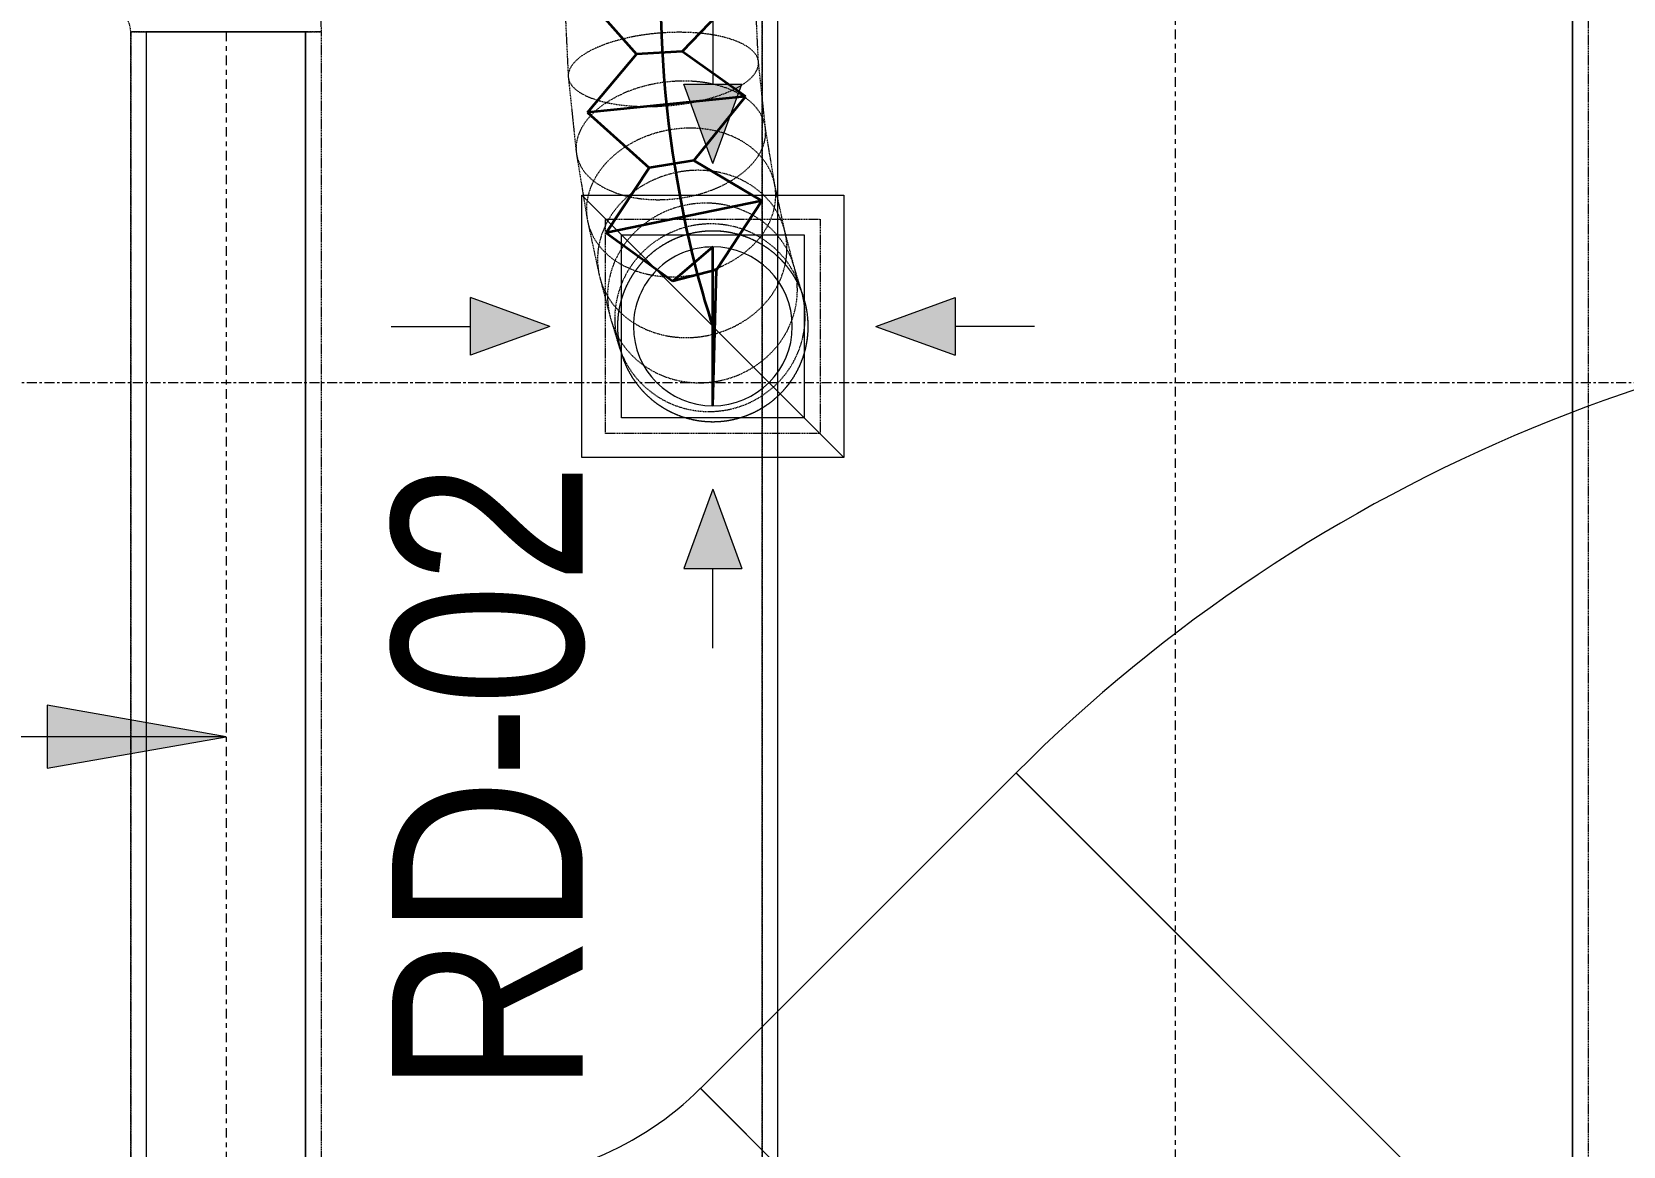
# Model space of a CAD drawing. Header units: inches. Extents: x -83664 to 20107, y -47222 to 19398.
# Drawn here: x -17460 to -15457, y -19725 to -18322 of the extents above; entities that cross this region are included whole.
import ezdxf

# ---------------------------------------------------------------- set-up
doc = ezdxf.new("R2010")
doc.units = ezdxf.units.IN
doc.header["$MEASUREMENT"] = 0
for name, pattern in [('Center', [29.999999, 12, -6, 6, -6]), ('Grid Line', [22.225, 12.7, -3.175, 3.175, -3.175]), ('Hidden 0_50', [1.0584, 0.5292, -0.5292])]:
    doc.linetypes.add(name, pattern=pattern)
for name, color, linetype, lineweight in [('A-DETL-GENF', 7, 'Continuous', 9), ('G-ANNO-TEXT', 7, 'Continuous', 9), ('M-HVAC-CDFF', 7, 'Continuous', 9), ('M-HVAC-DUCT-CNTR', 7, 'Center', 9), ('M-HVAC-DUCT-IDEN', 7, 'Continuous', 18), ('S-GRID', 7, 'Continuous', 9)]:
    doc.layers.add(name, color=color, linetype=linetype, lineweight=lineweight)
doc.layers.add('M-HVAC-DUCT', color=7, linetype='Continuous', lineweight=9, true_color=0xffe97f)
doc.layers.add('M-HVAC-DUCT-PATT', color=7, linetype='Continuous', lineweight=35, true_color=0x007f00)
doc.styles.add('Arial Narrow_21', font='ARIALN.TTF', dxfattribs={"height": 240})

# ---------------------------------------------------------------- blocks, each defined once
blk = doc.blocks.new('GCE-AT-Return Air Rectangular Diffuser - 230x230-7597546-FIRST FLOOR AC CONDITIONING LAYOUT - PART A')
at = {"layer": 'A-DETL-GENF', "true_color": 0xff00ff}
for points in [[(0, 205), (36.4, 305), (-36.4, 305)], [(-305, -36.4), (-205, 0), (-305, 36.4)], [(305, -36.4), (305, 36.4), (205, 0)], [(36.4, -305), (0, -205), (-36.4, -305)]]:
    blk.add_hatch(color=6, dxfattribs=at).paths.add_polyline_path(points)
at = {"layer": 'A-DETL-GENF', "color": 6, "true_color": 0xff00ff}
for p, q in [((0, 405), (0, 305)), ((0, 205), (-36.4, 305)), ((-36.4, 305), (36.4, 305)), ((0, 205), (36.4, 305)), ((-165, 165), (165, 165)), ((-165, -165), (-165, 165)), ((-165, 165), (165, -165)), ((165, 165), (165, -165)), ((-205, 0), (-305, 36.4)), ((-305, -36.4), (-305, 36.4)), ((205, 0), (305, 36.4)), ((305, 36.4), (305, -36.4)), ((405, 0), (305, 0)), ((-405, 0), (-305, 0)), ((-205, 0), (-305, -36.4)), ((205, 0), (305, -36.4)), ((165, -165), (-165, -165)), ((0, -205), (-36.4, -305)), ((0, -205), (36.4, -305)), ((-36.4, -305), (36.4, -305)), ((0, -405), (0, -305))]:
    blk.add_line(p, q, dxfattribs=at)
blk = doc.blocks.new('M_Rectangular to Round Transition - Angle - 45 Degree-7626202-FIRST FLOOR AC CONDITIONING LAYOUT - PART A')
at = {"layer": 'M-HVAC-DUCT', "color": 6, "true_color": 0xff00ff}
for p, q in [((132975.6, 86453.8), (133205.6, 86453.8)), ((132975.6, 86223.8), (132975.6, 86453.8)), ((133205.6, 86453.8), (133205.6, 86223.8)), ((133205.6, 86223.8), (132975.6, 86223.8))]:
    blk.add_line(p, q, dxfattribs=at)
for start, end in [(90, 180), (0, 90), (180, 270), (270, 0)]:
    blk.add_arc((133090.6, 86338.8), 100, start, end, dxfattribs=at)
blk = doc.blocks.new('M_Rec Elbow - Radius - 0_75W-V163-FIRST FLOOR AC CONDITIONING LAYOUT - PART A')
at = {"layer": 'M-HVAC-DUCT', "color": 30, "true_color": 0xff7f00}
for p, q in [((-214.2, 917.2), (917.2, -214.2)), ((917.2, -214.2), (-214.2, 917.2)), ((-497.1, 800), (-497.1, -800)), ((-497.1, -800), (-497.1, 800))]:
    blk.add_line(p, q, dxfattribs=at)
for radius in [400, 400, 2000, 2000]:
    blk.add_arc((-497.1, 1200), radius, 270, 315, dxfattribs=at)
blk = doc.blocks.new('TEMW-SMBZ-HO-BM-HVAC-00002_rvt-1-FIRST FLOOR AC CONDITIONING LAYOUT - PART A')
at = {"layer": 'M-HVAC-DUCT', "color": 6, "linetype": 'Hidden 0_50', "true_color": 0xff00ff}
for p, q in [((134915.8, 81882.7), (134915.8, 76809.6)), ((134915.8, 76809.6), (134915.8, 81882.7)), ((135955.8, 76809.6), (135955.8, 81882.7)), ((135955.8, 76809.6), (135955.8, 81882.7)), ((134911.3, 80011.1), (134908, 80080.5)), ((134668, 80074.6), (134671.9, 79993.7)), ((134920.2, 79927.9), (134911.3, 80012.1)), ((134672, 79992.7), (134681.9, 79898.3)), ((134932.1, 79855.6), (134919.8, 79930.4)), ((134682.3, 79895.8), (134695.7, 79814.2)), ((134945.1, 79796.1), (134931.5, 79859.1)), ((134696.4, 79810.7), (134710.8, 79744.1)), ((134718.9, 79814), (134988.9, 79814)), ((134718.9, 79544), (134718.9, 79814)), ((134956.8, 79751.7), (134944.2, 79799.9)), ((134988.9, 79814), (134988.9, 79544)), ((134965.1, 79724.7), (134955.8, 79755.5)), ((134711.7, 79740.3), (134724.8, 79690.3)), ((134967.7, 79717.2), (134964, 79728)), ((134725.9, 79686.5), (134735.4, 79655.1)), ((134736.5, 79651.8), (134740.1, 79640.8)), ((134988.9, 79544), (134718.9, 79544))]:
    blk.add_line(p, q, dxfattribs=at)
at = {"layer": 'M-HVAC-DUCT', "color": 6, "true_color": 0xff00ff}
for p, q in [((134935.8, 76809.6), (134935.8, 81882.7)), ((134935.8, 76809.6), (134935.8, 81882.7)), ((135935.8, 81882.7), (135935.8, 76809.6)), ((135935.8, 76809.6), (135935.8, 81882.7))]:
    blk.add_line(p, q, dxfattribs=at)
at = {"layer": 'M-HVAC-DUCT', "color": 30, "linetype": 'Hidden 0_50', "true_color": 0xff7f00}
for p, q in [((134121.2, 80049.8), (134361.2, 80049.8)), ((134361.2, 80049.8), (134121.2, 80049.8)), ((134121.2, 80049.8), (134121.2, 77538.3)), ((134121.2, 77538.3), (134121.2, 80049.8)), ((134121.2, 80049.8), (134361.2, 80049.8)), ((134361.2, 80049.8), (134121.2, 80049.8)), ((134361.2, 77538.3), (134361.2, 80049.8)), ((134361.2, 77538.3), (134361.2, 80049.8))]:
    blk.add_line(p, q, dxfattribs=at)
at = {"layer": 'M-HVAC-DUCT', "color": 30, "true_color": 0xff7f00}
for p, q in [((134341.2, 80049.8), (134141.2, 80049.8)), ((134141.2, 80049.8), (134341.2, 80049.8)), ((134141.2, 77538.3), (134141.2, 80049.8)), ((134141.2, 77538.3), (134141.2, 80049.8)), ((134341.2, 80049.8), (134341.2, 77538.3)), ((134341.2, 77538.3), (134341.2, 80049.8)), ((134838.4, 78719.8), (135235.5, 79116.9)), ((135235.5, 79116.9), (134838.4, 78719.8)), ((135235.5, 79116.9), (136366.8, 77985.5)), ((136366.8, 77985.5), (135235.5, 79116.9)), ((134838.4, 78719.8), (135969.8, 77588.5)), ((135969.8, 77588.5), (134838.4, 78719.8))]:
    blk.add_line(p, q, dxfattribs=at)
at = {"layer": 'M-HVAC-DUCT', "color": 30, "linetype": 'Hidden 0_50', "true_color": 0xff7f00}
for radius in [270, 270, 30, 30]:
    blk.add_arc((134091.2, 80049.8), radius, 0, 90, dxfattribs=at)
at = {"layer": 'M-HVAC-DUCT', "color": 6, "linetype": 'Hidden 0_50', "true_color": 0xff00ff}
for start, end in [(90, 180), (6.8634, 186.8634), (0, 90), (180, 270), (186.8634, 6.8634), (270, 0)]:
    blk.add_arc((134853.9, 79679), 120, start, end, dxfattribs=at)
for points in [[(134911.4, 80010.8), (134911.2, 80014.9), (134908.2, 80022.7), (134895.7, 80033.1), (134876.2, 80041.3), (134850.9, 80047), (134821.5, 80049.5), (134790.1, 80048.9), (134758.8, 80045.1), (134729.8, 80038.4), (134704.9, 80029.3), (134686, 80018.3), (134674.3, 80006.2), (134671.8, 79998), (134671.9, 79994)], [(134671.9, 79994), (134672, 79989.9), (134675, 79982.1), (134687.5, 79971.8), (134707.1, 79963.5), (134732.4, 79957.9), (134761.7, 79955.3), (134793.1, 79955.9), (134824.4, 79959.7), (134853.5, 79966.4), (134878.3, 79975.6), (134897.3, 79986.5), (134909, 79998.6), (134911.5, 80006.8), (134911.4, 80010.8)], [(134920.3, 79925.8), (134919.9, 79932.3), (134916.4, 79944.8), (134903.3, 79961.5), (134883.2, 79974.8), (134857.5, 79984), (134828, 79988.3), (134796.6, 79987.5), (134765.5, 79981.7), (134736.9, 79971.1), (134712.6, 79956.6), (134694.3, 79939.2), (134683.4, 79919.9), (134681.4, 79906.8), (134681.8, 79900.4)], [(134681.8, 79900.4), (134682.2, 79893.9), (134685.7, 79881.4), (134698.8, 79864.7), (134718.9, 79851.4), (134744.6, 79842.2), (134774.1, 79837.9), (134805.5, 79838.7), (134836.6, 79844.5), (134865.2, 79855.1), (134889.5, 79869.6), (134907.8, 79887), (134918.7, 79906.3), (134920.7, 79919.4), (134920.3, 79925.8)], [(134932.8, 79849.8), (134932.2, 79857.9), (134928.1, 79873.6), (134914.3, 79894.7), (134893.6, 79911.6), (134867.5, 79923.4), (134837.7, 79929.1), (134806.3, 79928.3), (134775.5, 79921.3), (134747.2, 79908.3), (134723.5, 79890.3), (134705.9, 79868.6), (134695.8, 79844.5), (134694.3, 79828.1), (134695, 79820)], [(134946.7, 79785.6), (134945.9, 79794.7), (134941.4, 79812.5), (134926.9, 79836.4), (134905.7, 79855.7), (134879.2, 79869.2), (134849.2, 79875.9), (134817.8, 79875.5), (134787, 79867.8), (134759.1, 79853.5), (134735.8, 79833.5), (134718.8, 79809.2), (134709.3, 79782.2), (134708.3, 79763.7), (134709.2, 79754.6)], [(134695, 79820), (134695.7, 79812), (134699.7, 79796.2), (134713.5, 79775.2), (134734.2, 79758.2), (134760.4, 79746.5), (134790.1, 79740.8), (134821.5, 79741.5), (134852.4, 79748.6), (134880.6, 79761.5), (134904.3, 79779.5), (134921.9, 79801.2), (134932.1, 79825.3), (134933.5, 79841.7), (134932.8, 79849.8)], [(134959.7, 79736.3), (134958.6, 79746.1), (134953.8, 79765.3), (134938.8, 79791.1), (134917.2, 79812.1), (134890.3, 79826.9), (134860.1, 79834.5), (134828.6, 79834.3), (134797.9, 79826.5), (134770.1, 79811.4), (134747.2, 79790.2), (134730.6, 79764.3), (134721.5, 79735.4), (134720.9, 79715.5), (134722, 79705.8)], [(134969.3, 79704.6), (134968.1, 79714.8), (134962.9, 79734.9), (134947.6, 79762), (134925.6, 79784.2), (134898.5, 79800), (134868, 79808.2), (134836.4, 79808.4), (134805.7, 79800.5), (134778.1, 79785.1), (134755.3, 79763.2), (134739.1, 79736.3), (134730.4, 79706.2), (134730, 79685.4), (134731.2, 79675.2)], [(134973, 79693.3), (134971.8, 79703.7), (134966.5, 79724.2), (134951, 79751.8), (134928.8, 79774.5), (134901.6, 79790.6), (134871.1, 79799.2), (134839.4, 79799.5), (134808.7, 79791.6), (134781.1, 79776.1), (134758.4, 79754), (134742.3, 79726.7), (134733.7, 79696.2), (134733.5, 79675.1), (134734.8, 79664.7)], [(134709.2, 79754.6), (134710, 79745.5), (134714.5, 79727.7), (134729, 79703.9), (134750.2, 79684.6), (134776.7, 79671.1), (134806.7, 79664.3), (134838.1, 79664.8), (134868.9, 79672.4), (134896.8, 79686.7), (134920.1, 79706.7), (134937.1, 79731), (134946.6, 79758), (134947.6, 79776.5), (134946.7, 79785.6)], [(134722, 79705.8), (134723, 79696), (134727.9, 79676.8), (134742.8, 79651), (134764.5, 79630), (134791.3, 79615.2), (134821.6, 79607.6), (134853.1, 79607.7), (134883.8, 79615.6), (134911.6, 79630.6), (134934.5, 79651.8), (134951.1, 79677.7), (134960.1, 79706.6), (134960.7, 79726.5), (134959.7, 79736.3)], [(134731.2, 79675.2), (134732.4, 79665), (134737.5, 79644.9), (134752.9, 79617.8), (134774.9, 79595.6), (134802, 79579.8), (134832.5, 79571.5), (134864.1, 79571.4), (134894.8, 79579.2), (134922.4, 79594.7), (134945.2, 79616.6), (134961.4, 79643.5), (134970.1, 79673.6), (134970.5, 79694.3), (134969.3, 79704.6)], [(134734.8, 79664.7), (134736, 79654.3), (134741.2, 79633.8), (134756.8, 79606.2), (134778.9, 79583.5), (134806.2, 79567.4), (134836.7, 79558.8), (134868.4, 79558.5), (134899.1, 79566.4), (134926.7, 79581.9), (134949.4, 79604), (134965.5, 79631.3), (134974, 79661.8), (134974.3, 79682.9), (134973, 79693.3)]]:
    blk.add_open_spline(points, degree=3, dxfattribs=at)
at = {"layer": 'M-HVAC-DUCT-CNTR', "color": 6, "true_color": 0xff00ff}
blk.add_line((135435.8, 81882.7), (135435.8, 76809.6), dxfattribs=at)
at = {"layer": 'M-HVAC-DUCT-CNTR', "color": 30, "true_color": 0xff7f00}
blk.add_line((134241.2, 80049.8), (134241.2, 77538.3), dxfattribs=at)
at = {"layer": 'M-HVAC-DUCT-CNTR', "color": 6, "linetype": 'Continuous', "lineweight": 35, "true_color": 0xff00ff}
blk.add_open_spline([(134788, 80100.6), (134788, 79863), (134853.9, 79679), (134853.9, 79679)], degree=3, dxfattribs=at)
at = {"layer": 'M-HVAC-DUCT-PATT', "color": 6, "true_color": 0xff00ff}
for p, q in [((134688, 80100.6), (134758, 80021.6)), ((134888, 80100.6), (134815.1, 80024.9)), ((134696.1, 79948), (134758, 80021.6)), ((134815.1, 80024.9), (134758, 80021.6)), ((134895.1, 79968.5), (134815.1, 80024.9)), ((134895.1, 79968.5), (134696.1, 79948)), ((134895.1, 79968.5), (134696.1, 79948)), ((134895.1, 79968.5), (134830.1, 79887.6)), ((134696.1, 79948), (134773.6, 79878.7)), ((134719.5, 79796.8), (134773.6, 79878.7)), ((134830.1, 79887.6), (134773.6, 79878.7)), ((134915.4, 79837.1), (134830.1, 79887.6)), ((134915.4, 79837.1), (134719.5, 79796.8)), ((134915.4, 79837.1), (134719.5, 79796.8)), ((134915.4, 79837.1), (134858.7, 79750.3)), ((134719.5, 79796.8), (134803.4, 79735.7)), ((134853.9, 79779), (134803.4, 79735.7)), ((134853.9, 79579), (134853.9, 79779)), ((134858.7, 79750.3), (134803.4, 79735.7)), ((134853.9, 79579), (134858.7, 79750.3))]:
    blk.add_line(p, q, dxfattribs=at)
at = {"layer": 'M-HVAC-CDFF', "color": 6, "linetype": 'Hidden 0_50', "lineweight": 9, "true_color": 0xff00ff}
blk.add_blockref('GCE-AT-Return Air Rectangular Diffuser - 230x230-7597546-FIRST FLOOR AC CONDITIONING LAYOUT - PART A', (134853.9, 79679), dxfattribs=at)
at = {"layer": 'M-HVAC-DUCT', "color": 6, "linetype": 'Hidden 0_50', "lineweight": 9, "true_color": 0xff00ff, "rotation": 180}
for name, p in [('M_Rectangular to Round Transition - Angle - 45 Degree-7626202-FIRST FLOOR AC CONDITIONING LAYOUT - PART A', (267944.5, 166017.8)), ('M_Rec Elbow - Radius - 0_75W-V163-FIRST FLOOR AC CONDITIONING LAYOUT - PART A', (136152.6, 78902.7))]:
    blk.add_blockref(name, p, dxfattribs=at)
at = {"layer": 'M-HVAC-DUCT', "color": 6, "linetype": 'Hidden 0_50', "lineweight": 9, "true_color": 0xff00ff}
blk.add_blockref('M_Rec Elbow - Radius - 0_75W-V163-FIRST FLOOR AC CONDITIONING LAYOUT - PART A', (135052.6, 77802.7), dxfattribs=at)
blk = doc.blocks.new('TEMW-SMBZ-HO-BM-HVAC-00002_rvt-2-FIRST FLOOR AC CONDITIONING LAYOUT - PART A')
at = {"layer": 'M-HVAC-DUCT', "color": 6, "linetype": 'Hidden 0_50', "true_color": 0xff00ff}
for p, q in [((134915.8, 81882.7), (134915.8, 76809.6)), ((134915.8, 76809.6), (134915.8, 81882.7)), ((135955.8, 76809.6), (135955.8, 81882.7)), ((135955.8, 76809.6), (135955.8, 81882.7)), ((134911.3, 80011.1), (134908, 80080.5)), ((134668, 80074.6), (134671.9, 79993.7)), ((134920.2, 79927.9), (134911.3, 80012.1)), ((134672, 79992.7), (134681.9, 79898.3)), ((134932.1, 79855.6), (134919.8, 79930.4)), ((134682.3, 79895.8), (134695.7, 79814.2)), ((134945.1, 79796.1), (134931.5, 79859.1)), ((134696.4, 79810.7), (134710.8, 79744.1)), ((134718.9, 79814), (134988.9, 79814)), ((134718.9, 79544), (134718.9, 79814)), ((134956.8, 79751.7), (134944.2, 79799.9)), ((134988.9, 79814), (134988.9, 79544)), ((134965.1, 79724.7), (134955.8, 79755.5)), ((134711.7, 79740.3), (134724.8, 79690.3)), ((134967.7, 79717.2), (134964, 79728)), ((134725.9, 79686.5), (134735.4, 79655.1)), ((134736.5, 79651.8), (134740.1, 79640.8)), ((134988.9, 79544), (134718.9, 79544))]:
    blk.add_line(p, q, dxfattribs=at)
at = {"layer": 'M-HVAC-DUCT', "color": 6, "true_color": 0xff00ff}
for p, q in [((134935.8, 76809.6), (134935.8, 81882.7)), ((134935.8, 76809.6), (134935.8, 81882.7)), ((135935.8, 81882.7), (135935.8, 76809.6)), ((135935.8, 76809.6), (135935.8, 81882.7))]:
    blk.add_line(p, q, dxfattribs=at)
at = {"layer": 'M-HVAC-DUCT', "color": 30, "linetype": 'Hidden 0_50', "true_color": 0xff7f00}
for p, q in [((134121.2, 80049.8), (134361.2, 80049.8)), ((134361.2, 80049.8), (134121.2, 80049.8)), ((134121.2, 80049.8), (134121.2, 77538.3)), ((134121.2, 77538.3), (134121.2, 80049.8)), ((134121.2, 80049.8), (134361.2, 80049.8)), ((134361.2, 80049.8), (134121.2, 80049.8)), ((134361.2, 77538.3), (134361.2, 80049.8)), ((134361.2, 77538.3), (134361.2, 80049.8))]:
    blk.add_line(p, q, dxfattribs=at)
at = {"layer": 'M-HVAC-DUCT', "color": 30, "true_color": 0xff7f00}
for p, q in [((134341.2, 80049.8), (134141.2, 80049.8)), ((134141.2, 80049.8), (134341.2, 80049.8)), ((134141.2, 77538.3), (134141.2, 80049.8)), ((134141.2, 77538.3), (134141.2, 80049.8)), ((134341.2, 80049.8), (134341.2, 77538.3)), ((134341.2, 77538.3), (134341.2, 80049.8)), ((134838.4, 78719.8), (135235.5, 79116.9)), ((135235.5, 79116.9), (134838.4, 78719.8)), ((135235.5, 79116.9), (136366.8, 77985.5)), ((136366.8, 77985.5), (135235.5, 79116.9)), ((134838.4, 78719.8), (135969.8, 77588.5)), ((135969.8, 77588.5), (134838.4, 78719.8))]:
    blk.add_line(p, q, dxfattribs=at)
at = {"layer": 'M-HVAC-DUCT', "color": 30, "linetype": 'Hidden 0_50', "true_color": 0xff7f00}
for radius in [270, 270, 30, 30]:
    blk.add_arc((134091.2, 80049.8), radius, 0, 90, dxfattribs=at)
at = {"layer": 'M-HVAC-DUCT', "color": 6, "linetype": 'Hidden 0_50', "true_color": 0xff00ff}
for start, end in [(90, 180), (6.8634, 186.8634), (0, 90), (180, 270), (186.8634, 6.8634), (270, 0)]:
    blk.add_arc((134853.9, 79679), 120, start, end, dxfattribs=at)
for points in [[(134911.4, 80010.8), (134911.2, 80014.9), (134908.2, 80022.7), (134895.7, 80033.1), (134876.2, 80041.3), (134850.9, 80047), (134821.5, 80049.5), (134790.1, 80048.9), (134758.8, 80045.1), (134729.8, 80038.4), (134704.9, 80029.3), (134686, 80018.3), (134674.3, 80006.2), (134671.8, 79998), (134671.9, 79994)], [(134671.9, 79994), (134672, 79989.9), (134675, 79982.1), (134687.5, 79971.8), (134707.1, 79963.5), (134732.4, 79957.9), (134761.7, 79955.3), (134793.1, 79955.9), (134824.4, 79959.7), (134853.5, 79966.4), (134878.3, 79975.6), (134897.3, 79986.5), (134909, 79998.6), (134911.5, 80006.8), (134911.4, 80010.8)], [(134920.3, 79925.8), (134919.9, 79932.3), (134916.4, 79944.8), (134903.3, 79961.5), (134883.2, 79974.8), (134857.5, 79984), (134828, 79988.3), (134796.6, 79987.5), (134765.5, 79981.7), (134736.9, 79971.1), (134712.6, 79956.6), (134694.3, 79939.2), (134683.4, 79919.9), (134681.4, 79906.8), (134681.8, 79900.4)], [(134681.8, 79900.4), (134682.2, 79893.9), (134685.7, 79881.4), (134698.8, 79864.7), (134718.9, 79851.4), (134744.6, 79842.2), (134774.1, 79837.9), (134805.5, 79838.7), (134836.6, 79844.5), (134865.2, 79855.1), (134889.5, 79869.6), (134907.8, 79887), (134918.7, 79906.3), (134920.7, 79919.4), (134920.3, 79925.8)], [(134932.8, 79849.8), (134932.2, 79857.9), (134928.1, 79873.6), (134914.3, 79894.7), (134893.6, 79911.6), (134867.5, 79923.4), (134837.7, 79929.1), (134806.3, 79928.3), (134775.5, 79921.3), (134747.2, 79908.3), (134723.5, 79890.3), (134705.9, 79868.6), (134695.8, 79844.5), (134694.3, 79828.1), (134695, 79820)], [(134946.7, 79785.6), (134945.9, 79794.7), (134941.4, 79812.5), (134926.9, 79836.4), (134905.7, 79855.7), (134879.2, 79869.2), (134849.2, 79875.9), (134817.8, 79875.5), (134787, 79867.8), (134759.1, 79853.5), (134735.8, 79833.5), (134718.8, 79809.2), (134709.3, 79782.2), (134708.3, 79763.7), (134709.2, 79754.6)], [(134695, 79820), (134695.7, 79812), (134699.7, 79796.2), (134713.5, 79775.2), (134734.2, 79758.2), (134760.4, 79746.5), (134790.1, 79740.8), (134821.5, 79741.5), (134852.4, 79748.6), (134880.6, 79761.5), (134904.3, 79779.5), (134921.9, 79801.2), (134932.1, 79825.3), (134933.5, 79841.7), (134932.8, 79849.8)], [(134959.7, 79736.3), (134958.6, 79746.1), (134953.8, 79765.3), (134938.8, 79791.1), (134917.2, 79812.1), (134890.3, 79826.9), (134860.1, 79834.5), (134828.6, 79834.3), (134797.9, 79826.5), (134770.1, 79811.4), (134747.2, 79790.2), (134730.6, 79764.3), (134721.5, 79735.4), (134720.9, 79715.5), (134722, 79705.8)], [(134969.3, 79704.6), (134968.1, 79714.8), (134962.9, 79734.9), (134947.6, 79762), (134925.6, 79784.2), (134898.5, 79800), (134868, 79808.2), (134836.4, 79808.4), (134805.7, 79800.5), (134778.1, 79785.1), (134755.3, 79763.2), (134739.1, 79736.3), (134730.4, 79706.2), (134730, 79685.4), (134731.2, 79675.2)], [(134973, 79693.3), (134971.8, 79703.7), (134966.5, 79724.2), (134951, 79751.8), (134928.8, 79774.5), (134901.6, 79790.6), (134871.1, 79799.2), (134839.4, 79799.5), (134808.7, 79791.6), (134781.1, 79776.1), (134758.4, 79754), (134742.3, 79726.7), (134733.7, 79696.2), (134733.5, 79675.1), (134734.8, 79664.7)], [(134709.2, 79754.6), (134710, 79745.5), (134714.5, 79727.7), (134729, 79703.9), (134750.2, 79684.6), (134776.7, 79671.1), (134806.7, 79664.3), (134838.1, 79664.8), (134868.9, 79672.4), (134896.8, 79686.7), (134920.1, 79706.7), (134937.1, 79731), (134946.6, 79758), (134947.6, 79776.5), (134946.7, 79785.6)], [(134722, 79705.8), (134723, 79696), (134727.9, 79676.8), (134742.8, 79651), (134764.5, 79630), (134791.3, 79615.2), (134821.6, 79607.6), (134853.1, 79607.7), (134883.8, 79615.6), (134911.6, 79630.6), (134934.5, 79651.8), (134951.1, 79677.7), (134960.1, 79706.6), (134960.7, 79726.5), (134959.7, 79736.3)], [(134731.2, 79675.2), (134732.4, 79665), (134737.5, 79644.9), (134752.9, 79617.8), (134774.9, 79595.6), (134802, 79579.8), (134832.5, 79571.5), (134864.1, 79571.4), (134894.8, 79579.2), (134922.4, 79594.7), (134945.2, 79616.6), (134961.4, 79643.5), (134970.1, 79673.6), (134970.5, 79694.3), (134969.3, 79704.6)], [(134734.8, 79664.7), (134736, 79654.3), (134741.2, 79633.8), (134756.8, 79606.2), (134778.9, 79583.5), (134806.2, 79567.4), (134836.7, 79558.8), (134868.4, 79558.5), (134899.1, 79566.4), (134926.7, 79581.9), (134949.4, 79604), (134965.5, 79631.3), (134974, 79661.8), (134974.3, 79682.9), (134973, 79693.3)]]:
    blk.add_open_spline(points, degree=3, dxfattribs=at)
at = {"layer": 'M-HVAC-DUCT-CNTR', "color": 6, "true_color": 0xff00ff}
blk.add_line((135435.8, 81882.7), (135435.8, 76809.6), dxfattribs=at)
at = {"layer": 'M-HVAC-DUCT-CNTR', "color": 30, "true_color": 0xff7f00}
blk.add_line((134241.2, 80049.8), (134241.2, 77538.3), dxfattribs=at)
at = {"layer": 'M-HVAC-DUCT-CNTR', "color": 6, "linetype": 'Continuous', "lineweight": 35, "true_color": 0xff00ff}
blk.add_open_spline([(134788, 80100.6), (134788, 79863), (134853.9, 79679), (134853.9, 79679)], degree=3, dxfattribs=at)
at = {"layer": 'M-HVAC-DUCT-PATT', "color": 6, "true_color": 0xff00ff}
for p, q in [((134688, 80100.6), (134758, 80021.6)), ((134888, 80100.6), (134815.1, 80024.9)), ((134696.1, 79948), (134758, 80021.6)), ((134815.1, 80024.9), (134758, 80021.6)), ((134895.1, 79968.5), (134815.1, 80024.9)), ((134895.1, 79968.5), (134696.1, 79948)), ((134895.1, 79968.5), (134696.1, 79948)), ((134895.1, 79968.5), (134830.1, 79887.6)), ((134696.1, 79948), (134773.6, 79878.7)), ((134719.5, 79796.8), (134773.6, 79878.7)), ((134830.1, 79887.6), (134773.6, 79878.7)), ((134915.4, 79837.1), (134830.1, 79887.6)), ((134915.4, 79837.1), (134719.5, 79796.8)), ((134915.4, 79837.1), (134719.5, 79796.8)), ((134915.4, 79837.1), (134858.7, 79750.3)), ((134719.5, 79796.8), (134803.4, 79735.7)), ((134853.9, 79779), (134803.4, 79735.7)), ((134853.9, 79579), (134853.9, 79779)), ((134858.7, 79750.3), (134803.4, 79735.7)), ((134853.9, 79579), (134858.7, 79750.3))]:
    blk.add_line(p, q, dxfattribs=at)
at = {"layer": 'M-HVAC-CDFF', "color": 6, "linetype": 'Hidden 0_50', "lineweight": 9, "true_color": 0xff00ff}
blk.add_blockref('GCE-AT-Return Air Rectangular Diffuser - 230x230-7597546-FIRST FLOOR AC CONDITIONING LAYOUT - PART A', (134853.9, 79679), dxfattribs=at)
at = {"layer": 'M-HVAC-DUCT', "color": 6, "linetype": 'Hidden 0_50', "lineweight": 9, "true_color": 0xff00ff, "rotation": 180}
for name, p in [('M_Rectangular to Round Transition - Angle - 45 Degree-7626202-FIRST FLOOR AC CONDITIONING LAYOUT - PART A', (267944.5, 166017.8)), ('M_Rec Elbow - Radius - 0_75W-V163-FIRST FLOOR AC CONDITIONING LAYOUT - PART A', (136152.6, 78902.7))]:
    blk.add_blockref(name, p, dxfattribs=at)
at = {"layer": 'M-HVAC-DUCT', "color": 6, "linetype": 'Hidden 0_50', "lineweight": 9, "true_color": 0xff00ff}
blk.add_blockref('M_Rec Elbow - Radius - 0_75W-V163-FIRST FLOOR AC CONDITIONING LAYOUT - PART A', (135052.6, 77802.7), dxfattribs=at)

msp = doc.modelspace()

# ---------------------------------------------------------------- hatches: boundary and pattern name
at = {"layer": 'M-HVAC-DUCT-IDEN', "lineweight": 9}
msp.add_hatch(color=256, dxfattribs=at).paths.add_polyline_path([(-17215.5, -19209.8), (-17440.5, -19170.1), (-17440.5, -19249.4)])

# ---------------------------------------------------------------- linework, layer by layer
for p, q in [((-17215.5, -19209.8), (-17440.5, -19170.1)), ((-17440.5, -19170.1), (-17440.5, -19249.4)), ((-17215.5, -19209.8), (-18375.9, -19209.8)), ((-17440.5, -19249.4), (-17215.5, -19209.8))]:
    msp.add_line(p, q, dxfattribs=at)
at = {"layer": 'S-GRID', "color": 254, "linetype": 'Grid Line', "true_color": 0xdcdcdc}
msp.add_line((20106.7, -18764.5), (-81517, -18764.5), dxfattribs=at)

# ---------------------------------------------------------------- block references
at = {"lineweight": 5}
for name in ['TEMW-SMBZ-HO-BM-HVAC-00002_rvt-1-FIRST FLOOR AC CONDITIONING LAYOUT - PART A', 'TEMW-SMBZ-HO-BM-HVAC-00002_rvt-2-FIRST FLOOR AC CONDITIONING LAYOUT - PART A']:
    msp.add_blockref(name, (-151456.7, -98372.2), dxfattribs=at)

# ---------------------------------------------------------------- texts
at = {"layer": 'G-ANNO-TEXT', "insert": (-17006.6, -19658.9), "char_height": 240, "width": 1010.126, "attachment_point": 1, "rotation": 90, "style": 'Arial Narrow_21'}
msp.add_mtext('RD-02', dxfattribs=at)

doc.saveas('drawing.dxf')
